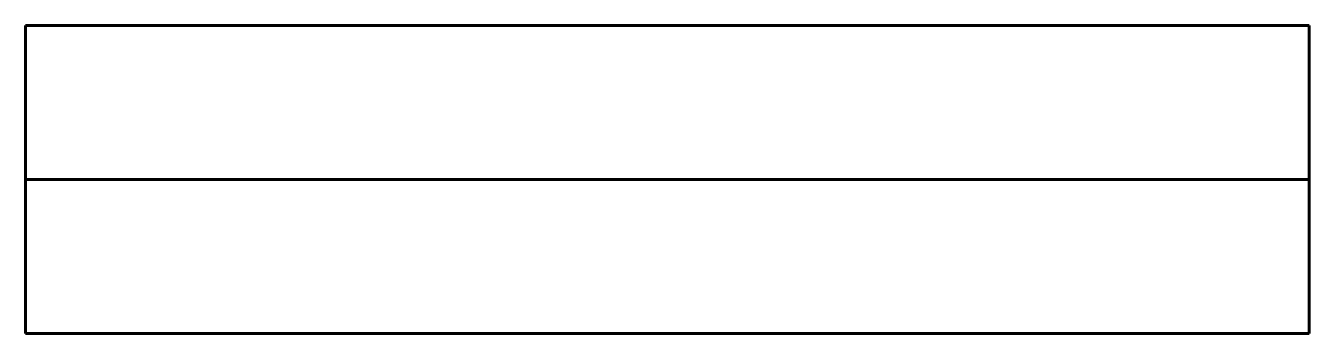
# Model space of a CAD drawing. Header units: millimetres. Extents: x 716.7 to 766.7, y -3.8 to 8.2.
import ezdxf

# ---------------------------------------------------------------- set-up
doc = ezdxf.new("R2010")
doc.units = ezdxf.units.MM
doc.linetypes.add('K5LT_BASIC', pattern=[0])
doc.layers.add('Системный слой', color=7, linetype='Continuous')

# ---------------------------------------------------------------- blocks, each defined once
blk = doc.blocks.new('U0')
at = {"layer": 'Системный слой', "color": 150, "linetype": 'K5LT_BASIC', "lineweight": 60, "true_color": 0x0080ff}
for p, q in [((766.658, 2.173), (716.658, 2.173)), ((716.658, 2.173), (716.658, -3.827)), ((766.658, -3.827), (766.658, 2.173)), ((716.658, -3.827), (766.658, -3.827))]:
    blk.add_line(p, q, dxfattribs=at)
blk = doc.blocks.new('U1')
at = {"layer": 'Системный слой', "color": 150, "linetype": 'K5LT_BASIC', "lineweight": 60, "true_color": 0x0080ff}
for p, q in [((766.658, 8.173), (716.658, 8.173)), ((716.658, 8.173), (716.658, 2.173)), ((766.658, 2.173), (766.658, 8.173)), ((716.658, 2.173), (766.658, 2.173))]:
    blk.add_line(p, q, dxfattribs=at)

msp = doc.modelspace()

# ---------------------------------------------------------------- block references
at = {"layer": 'Системный слой'}
for name in ['U1', 'U0']:
    msp.add_blockref(name, (0, 0), dxfattribs=at)

doc.saveas('drawing.dxf')
